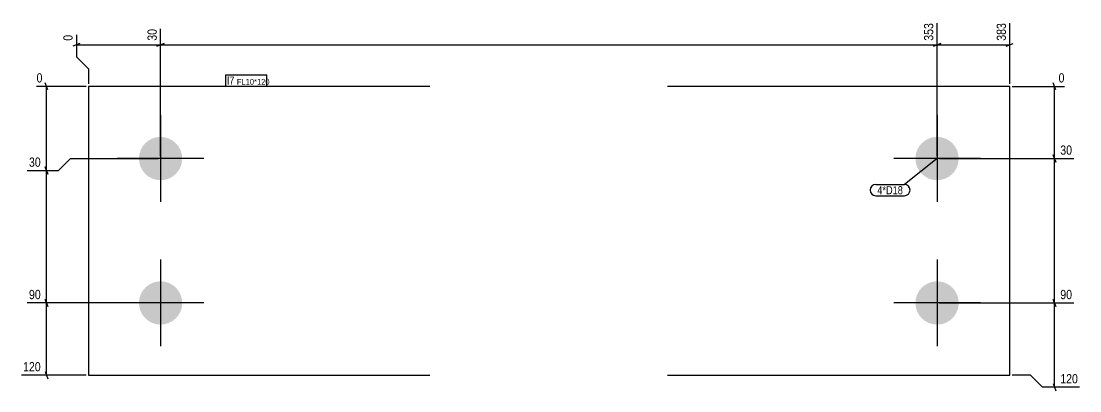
# Model space of a CAD drawing. Header units: millimetres. Extents: x 2 to 11611, y 2 to 232.
# Drawn here: x 2.3 to 442.4, y 2.4 to 156 of the extents above; entities that cross this region are included whole.
import ezdxf

# ---------------------------------------------------------------- set-up
doc = ezdxf.new("R2010")
doc.units = ezdxf.units.MM
for name, color, linetype in [('MÅLSÆTNING', 7, 'Continuous'), ('STÅL', 7, 'Continuous'), ('TEKST', 7, 'Continuous')]:
    doc.layers.add(name, color=color, linetype=linetype)
doc.styles.add('Arial Narrow', font='ARIALN.TTF', dxfattribs={"height": 0.2})

msp = doc.modelspace()

# ---------------------------------------------------------------- hatches: boundary and pattern name
at = {"layer": 'STÅL', "linetype": 'Continuous'}
for points in [[(60.28, 89.9, -1), (60.28, 107.9, -1)], [(383.08, 89.9, -1), (383.08, 107.9, -1)], [(60.28, 29.9, -1), (60.28, 47.9, -1)], [(383.08, 29.9, -1), (383.08, 47.9, -1)]]:
    msp.add_hatch(color=96, dxfattribs=at).paths.add_polyline_path(points)

# ---------------------------------------------------------------- linework, layer by layer
at = {"layer": 'MÅLSÆTNING', "color": 7, "linetype": 'Continuous'}
for p, q in [((383.08, 99.9), (383.08, 155.17)), ((383.08, 99.9), (383.08, 155.17)), ((413.28, 129.9), (413.28, 155.17)), ((25.28, 150.29), (25.28, 141.15)), ((60.28, 99.9), (60.28, 152.73)), ((60.28, 99.9), (60.28, 152.73)), ((26.78, 146.75), (23.78, 145.55)), ((25.28, 146.15), (60.28, 146.15)), ((61.78, 146.75), (58.78, 145.55)), ((58.78, 145.55), (61.78, 146.75)), ((60.28, 146.15), (383.08, 146.15)), ((384.58, 146.75), (381.58, 145.55)), ((381.58, 145.55), (384.58, 146.75)), ((383.08, 146.15), (413.28, 146.15)), ((411.78, 145.55), (414.78, 146.75)), ((25.28, 141.15), (30.28, 136.15)), ((30.28, 136.15), (30.28, 129.9)), ((29.28, 128.9), (8.73, 128.9)), ((13.47, 127.4), (12.27, 130.4)), ((12.87, 93.9), (12.87, 128.9)), ((414.28, 128.9), (436.02, 128.9)), ((432.48, 127.4), (431.28, 130.4)), ((17.87, 93.9), (22.87, 98.9)), ((17.87, 93.9), (22.87, 98.9)), ((22.87, 98.9), (59.28, 98.9)), ((22.87, 98.9), (59.28, 98.9)), ((384.08, 98.9), (439.91, 98.9)), ((432.48, 97.4), (431.28, 100.4)), ((431.88, 38.9), (431.88, 98.9)), ((4.84, 93.9), (17.87, 93.9)), ((4.84, 93.9), (17.87, 93.9)), ((12.27, 95.4), (13.47, 92.4)), ((13.47, 92.4), (12.27, 95.4)), ((12.87, 38.9), (12.87, 93.9)), ((12.27, 40.4), (13.47, 37.4)), ((13.47, 37.4), (12.27, 40.4)), ((431.28, 40.4), (432.48, 37.4)), ((432.48, 37.4), (431.28, 40.4)), ((59.28, 38.9), (4.84, 38.9)), ((59.28, 38.9), (4.84, 38.9)), ((12.87, 8.9), (12.87, 38.9)), ((384.08, 38.9), (439.91, 38.9)), ((384.08, 38.9), (439.91, 38.9)), ((431.88, 3.9), (431.88, 38.9)), ((29.28, 8.9), (2.4, 8.9)), ((12.27, 10.4), (13.47, 7.4)), ((421.88, 8.9), (414.28, 8.9)), ((426.88, 3.9), (421.88, 8.9)), ((431.28, 5.4), (432.48, 2.4)), ((442.35, 3.9), (426.88, 3.9))]:
    msp.add_line(p, q, dxfattribs=at)
at = {"layer": 'STÅL', "color": 2, "linetype": 'Continuous'}
for p, q in [((172.28, 128.9), (30.28, 128.9)), ((30.28, 128.9), (30.28, 8.9)), ((413.28, 128.9), (271.08, 128.9)), ((413.28, 8.9), (413.28, 128.9)), ((30.28, 8.9), (172.28, 8.9)), ((271.08, 8.9), (413.28, 8.9))]:
    msp.add_line(p, q, dxfattribs=at)
at = {"layer": 'STÅL', "color": 96, "linetype": 'Continuous'}
for p, q in [((60.28, 116.9), (60.28, 80.9)), ((383.08, 116.9), (383.08, 80.9)), ((78.28, 98.9), (42.28, 98.9)), ((401.08, 98.9), (365.08, 98.9)), ((60.28, 56.9), (60.28, 20.9)), ((383.08, 56.9), (383.08, 20.9)), ((78.28, 38.9), (42.28, 38.9)), ((401.08, 38.9), (365.08, 38.9))]:
    msp.add_line(p, q, dxfattribs=at)

# ---------------------------------------------------------------- wipeouts: each hides what was drawn before it
at = {"color": 0}
msp.add_wipeout([(368.89, 84.07), (368.89, 87.57), (358.23, 87.57), (358.23, 84.07)], dxfattribs=at).dxf.layer = 'TEKST'

# ---------------------------------------------------------------- next in the draw order: wipeouts: each hides what was drawn before it
at = {"color": 0, "linetype": 'Continuous'}
for points in [[(382.28, 155.97), (376.68, 155.97), (376.68, 147.05), (382.28, 147.05)], [(412.48, 155.97), (406.88, 155.97), (406.88, 147.05), (412.48, 147.05)], [(24.48, 151.09), (18.88, 151.09), (18.88, 147.05), (24.48, 147.05)], [(59.48, 153.53), (53.88, 153.53), (53.88, 147.05), (59.48, 147.05)], [(11.97, 129.7), (11.97, 135.3), (7.93, 135.3), (7.93, 129.7)], [(439.99, 99.7), (439.99, 105.3), (433.51, 105.3), (433.51, 99.7)], [(11.24, 94.7), (11.24, 100.3), (4.77, 100.3), (4.77, 94.7)], [(11.24, 39.7), (11.24, 45.3), (4.77, 45.3), (4.77, 39.7)], [(439.99, 39.7), (439.99, 45.3), (433.51, 45.3), (433.51, 39.7)], [(11.24, 9.7), (11.24, 15.3), (2.33, 15.3), (2.33, 9.7)], [(442.42, 4.7), (442.42, 10.3), (433.51, 10.3), (433.51, 4.7)]]:
    msp.add_wipeout(points, dxfattribs=at).dxf.layer = 'MÅLSÆTNING'
at = {"color": 0}
for points in [[(90.95, 129.6), (90.95, 133.1), (87.96, 133.1), (87.96, 129.6)], [(368.89, 84.07), (368.89, 87.57), (358.23, 87.57), (358.23, 84.07)]]:
    msp.add_wipeout(points, dxfattribs=at).dxf.layer = 'TEKST'

# ---------------------------------------------------------------- next in the draw order: linework, layer by layer
at = {"layer": 'MÅLSÆTNING', "color": 7, "linetype": 'Continuous'}
for p, q in [((431.88, 98.9), (431.88, 128.9)), ((384.08, 98.9), (439.91, 98.9)), ((431.28, 100.4), (432.48, 97.4))]:
    msp.add_line(p, q, dxfattribs=at)
at = {"layer": 'TEKST', "color": 7, "linetype": 'Continuous'}
for p, q in [((383.08, 98.9), (369.49, 88.17)), ((357.63, 88.17), (369.49, 88.17)), ((357.63, 83.47), (369.49, 83.47))]:
    msp.add_line(p, q, dxfattribs=at)
for centre, start, end in [((357.63, 85.82), 90, 270), ((369.49, 85.82), 270, 90)]:
    msp.add_arc(centre, 2.35, start, end, dxfattribs=at)

# ---------------------------------------------------------------- next in the draw order: texts
at = {"layer": 'MÅLSÆTNING', "color": 3, "linetype": 'Continuous', "style": 'Arial Narrow'}
for s, height, p in [('353', 3.818, (381.48, 147.85)), ('383', 3.818, (411.68, 147.85)), ('0', 3.82, (23.68, 147.85)), ('30', 3.818, (58.68, 147.85))]:
    msp.add_text(s, height=height, rotation=90.0002, dxfattribs=at).set_placement(p)
for s, height, p in [('0', 3.82, (8.73, 130.5)), ('30', 3.818, (434.31, 100.5)), ('30', 3.818, (5.57, 95.5)), ('90', 3.818, (5.57, 40.5)), ('90', 3.818, (434.31, 40.5)), ('120', 3.818, (3.13, 10.5)), ('120', 3.818, (434.31, 5.5))]:
    msp.add_text(s, height=height, dxfattribs=at).set_placement(p)
at = {"layer": 'TEKST', "color": 3, "style": 'Arial Narrow'}
msp.add_text('4*D18', height=3.34, dxfattribs=at).set_placement((358.23, 84.07))

# ---------------------------------------------------------------- next in the draw order: wipeouts: each hides what was drawn before it
at = {"color": 0}
msp.add_wipeout([(90.95, 129.6), (90.95, 133.1), (87.96, 133.1), (87.96, 129.6)], dxfattribs=at).dxf.layer = 'TEKST'

# ---------------------------------------------------------------- next in the draw order: linework, layer by layer
at = {"layer": 'TEKST', "color": 7, "linetype": 'Continuous'}
msp.add_line((87.36, 129), (87.36, 133.7), dxfattribs=at)

# ---------------------------------------------------------------- next in the draw order: wipeouts: each hides what was drawn before it
at = {"color": 0, "linetype": 'Continuous'}
msp.add_wipeout([(436.82, 129.7), (436.82, 135.3), (432.78, 135.3), (432.78, 129.7)], dxfattribs=at).dxf.layer = 'MÅLSÆTNING'
at = {"color": 0}
msp.add_wipeout([(103.88, 129.6), (103.88, 132.1), (92, 132.1), (92, 129.6)], dxfattribs=at).dxf.layer = 'TEKST'

# ---------------------------------------------------------------- next in the draw order: texts
at = {"layer": 'MÅLSÆTNING', "color": 3, "linetype": 'Continuous', "style": 'Arial Narrow'}
msp.add_text('0', height=3.82, dxfattribs=at).set_placement((433.58, 130.5))

# ---------------------------------------------------------------- next in the draw order: wipeouts: each hides what was drawn before it
at = {"color": 0}
msp.add_wipeout([(103.88, 129.6), (103.88, 132.1), (92, 132.1), (92, 129.6)], dxfattribs=at).dxf.layer = 'TEKST'

# ---------------------------------------------------------------- next in the draw order: linework, layer by layer
at = {"layer": 'TEKST', "color": 7, "linetype": 'Continuous'}
for p, q in [((87.36, 133.7), (104.48, 133.7)), ((104.48, 129), (104.48, 133.7)), ((87.36, 129), (104.48, 129))]:
    msp.add_line(p, q, dxfattribs=at)

# ---------------------------------------------------------------- next in the draw order: texts
at = {"layer": 'TEKST', "color": 3, "style": 'Arial Narrow'}
for s, height, p in [('l7', 3.34, (87.96, 129.6)), ('FL10*120', 2.386, (92, 129.6))]:
    msp.add_text(s, height=height, dxfattribs=at).set_placement(p)

doc.saveas('drawing.dxf')
